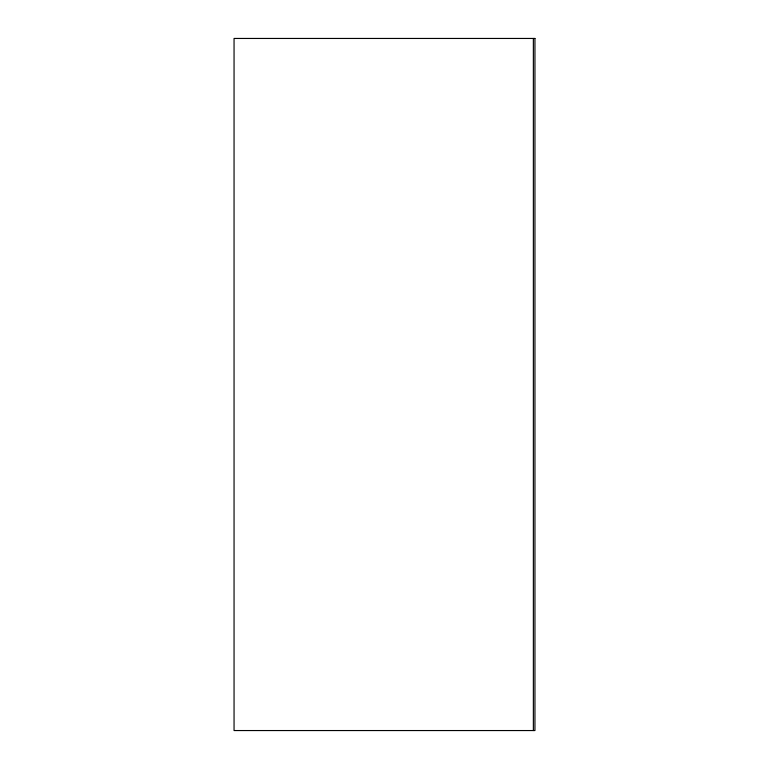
<?xml version="1.0" encoding="UTF-8"?>
<svg xmlns="http://www.w3.org/2000/svg" width="769" height="769" viewBox="0 0 769 769"><rect width="100%" height="100%" fill="white"/><g stroke="black" fill="none" stroke-linecap="round" stroke-linejoin="round"><path stroke-width="1.15" d="M533.369 38.45L533.369 730.55M534.945 38.45L234.055 38.45L234.055 730.55L534.945 730.55L534.945 38.45"/></g></svg>
